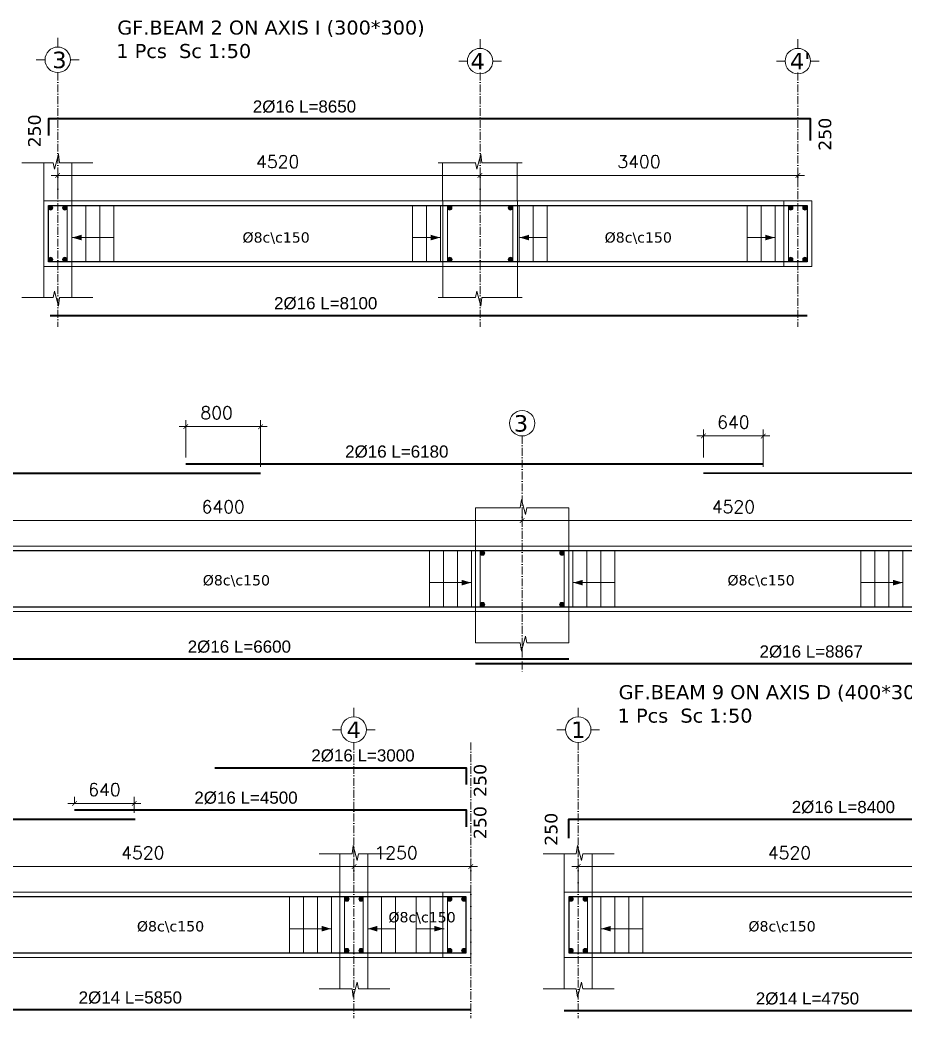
# Model space of a CAD drawing. Header units: inches. Extents: x -26151 to 62940, y -10194 to 246332.
# Drawn here: x 1631 to 2579, y 106418 to 107486 of the extents above; entities that cross this region are included whole.
import ezdxf

# ---------------------------------------------------------------- set-up
doc = ezdxf.new("R2010")
doc.units = ezdxf.units.IN
doc.header["$LTSCALE"] = 0.7
doc.header["$MEASUREMENT"] = 0
doc.linetypes.add('ACAD_ISO10W100', pattern=[18, 12, -3, 0, -3])
doc.layers.get('0').update_dxf_attribs({"lineweight": 13})
doc.layers.get('Defpoints').update_dxf_attribs({"lineweight": 5})
for name, color, linetype, lineweight in [('axis', 254, 'ACAD_ISO10W100', 9), ('BEAM FRAME', 5, 'Continuous', 18), ('COLUMN', 4, 'Continuous', 20), ('elevline', 30, 'Continuous', 20), ('FRAME 070', 5, 'Continuous', 60), ('hach', 9, 'Continuous', 9), ('hatch', 9, 'Continuous', 9), ('renforcment', 141, 'Continuous', 40), ('tex', 3, 'Continuous', 25), ('TEXT', 3, 'Continuous', 25), ('top rein. extension', 50, 'Continuous', 20), ('top renforcment', 7, 'Continuous', 40)]:
    doc.layers.add(name, color=color, linetype=linetype, lineweight=lineweight)
doc.styles.add('100', font='romans.shx', dxfattribs={"height": 13.5})
doc.styles.add('romanc', font='verdana.ttf', dxfattribs={"height": 250})
doc.styles.get("Standard").update_dxf_attribs({"font": 'arial.ttf', "height": 13})
doc.dimstyles.new('100', dxfattribs={"dimtxt": 13.5, "dimasz": 5, "dimexe": 7, "dimexo": 7, "dimgap": 8, "dimtad": 1, "dimdec": 0, "dimlfac": 10, "dimzin": 4, "dimdsep": 46, "dimtxsty": '100', "dimblk": 'ARCHTICK', "dimcen": 0.09, "dimdle": 7, "dimclrd": 1, "dimclre": 8, "dimclrt": 2, "dimadec": 0, "dimazin": 1, "dimtfac": 1, "dimtdec": 0, "dimtix": 1, "dimtofl": 0, "dimtmove": 0, "dimatfit": 3, "dimldrblk": 'ARCHTICK', "dimfxl": 0, "dimtolj": 1, "dimtzin": 0, "dimlwd": -1, "dimlwe": -1, "dimarcsym": 0})
doc.dimstyles.get("Standard").update_dxf_attribs({"dimtxt": 13, "dimasz": 5, "dimexe": 0.18, "dimexo": 0.0625, "dimgap": 6, "dimtad": 1, "dimdec": 0, "dimlfac": 10, "dimzin": 0, "dimdsep": 46, "dimtxsty": 'Standard', "dimblk": 'ARCHTICK', "dimcen": 0.09, "dimse1": 1, "dimse2": 1, "dimclrd": 1, "dimclre": 7, "dimclrt": 3, "dimadec": 0, "dimazin": 0, "dimtfac": 1, "dimtdec": 0, "dimtix": 1, "dimtofl": 0, "dimtmove": 0, "dimatfit": 3, "dimldrblk": 'ARCHTICK', "dimfxl": 0, "dimtolj": 1, "dimtzin": 0, "dimarcsym": 0})

# ---------------------------------------------------------------- blocks, each defined once
blk = doc.blocks.new('*D2165')
at = {"layer": 'Defpoints', "color": 0, "transparency": 16777216}
for p in [(1486.4, 107010.9, -218.4), (1486.4, 107010.9), (2566.3, 107010.9, -167.8)]:
    blk.add_point(p, dxfattribs=at)
at = {"layer": 'TEXT', "color": 3, "transparency": 16777216, "insert": (2034.6, 107023.9), "char_height": 13, "attachment_point": 5}
blk.add_mtext('\\A1;2%%C16 L=6180', dxfattribs=at)
blk = doc.blocks.new('_ArchTick')
at = {"color": 0, "linetype": 'ByBlock', "lineweight": 0, "const_width": 0.15}
blk.add_lwpolyline([(-0.5, -0.5), (0.5, 0.5)], dxfattribs=at)
blk = doc.blocks.new('*D2166')
at = {"color": 1, "transparency": 16777216}
blk.add_line((2161.8, 106950.3), (2627.8, 106950.3), dxfattribs=at)
at = {"color": 8, "transparency": 16777216}
for p, q in [((2168.8, 106943.7), (2168.8, 106957.3)), ((2620.8, 106944.3), (2620.8, 106957.3))]:
    blk.add_line(p, q, dxfattribs=at)
at = {"layer": 'Defpoints', "color": 0, "transparency": 16777216}
for p in [(2620.8, 106950.3), (2168.8, 106936.7), (2620.8, 106937.3)]:
    blk.add_point(p, dxfattribs=at)
at = {"color": 1, "transparency": 16777216, "xscale": 5, "yscale": 5, "zscale": 5, "rotation": 180}
blk.add_blockref('_ArchTick', (2168.8, 106950.3), dxfattribs=at)
at = {"color": 1, "transparency": 16777216, "xscale": 5, "yscale": 5, "zscale": 5}
blk.add_blockref('_ArchTick', (2620.8, 106950.3), dxfattribs=at)
at = {"color": 2, "transparency": 16777216, "insert": (2394.8, 106965.1), "char_height": 13.5, "attachment_point": 5, "style": '100'}
blk.add_mtext('\\A1;4520', dxfattribs=at)
blk = doc.blocks.new('*D2167')
at = {"layer": 'Defpoints', "color": 0, "transparency": 16777216}
for p in [(1875.7, 107010.9, -157.8), (1875.7, 107010.9), (3075.7, 107010.9, -218.5)]:
    blk.add_point(p, dxfattribs=at)
at = {"layer": 'TEXT', "color": 3, "transparency": 16777216, "insert": (2726.8, 107023.9), "char_height": 13, "attachment_point": 5}
blk.add_mtext('\\A1;2%%C16 L=7100', dxfattribs=at)
blk = doc.blocks.new('*D2185')
at = {"color": 8, "transparency": 16777216}
for p, q in [((2362.8, 107017.9), (2362.8, 107047.8)), ((2426.8, 107007.9), (2426.8, 107047.8))]:
    blk.add_line(p, q, dxfattribs=at)
at = {"color": 1, "transparency": 16777216}
blk.add_line((2433.8, 107040.8), (2355.8, 107040.8), dxfattribs=at)
at = {"layer": 'Defpoints', "color": 0, "transparency": 16777216}
for p in [(2362.8, 107040.8), (2362.8, 107010.9), (2426.8, 107000.9)]:
    blk.add_point(p, dxfattribs=at)
at = {"color": 1, "transparency": 16777216, "xscale": 5, "yscale": 5, "zscale": 5, "rotation": 180}
blk.add_blockref('_ArchTick', (2362.8, 107040.8), dxfattribs=at)
at = {"color": 1, "transparency": 16777216, "xscale": 5, "yscale": 5, "zscale": 5}
blk.add_blockref('_ArchTick', (2426.8, 107040.8), dxfattribs=at)
at = {"color": 2, "transparency": 16777216, "insert": (2394.8, 107055.5), "char_height": 13.5, "attachment_point": 5, "style": '100'}
blk.add_mtext('\\A1;640', dxfattribs=at)
blk = doc.blocks.new('*D1938')
at = {"color": 1, "transparency": 16777216}
blk.add_line((2175.8, 106950.3), (1521.8, 106950.3), dxfattribs=at)
at = {"color": 8, "transparency": 16777216}
for p, q in [((1528.8, 106941.4), (1528.8, 106957.3)), ((2168.8, 106943.7), (2168.8, 106957.3))]:
    blk.add_line(p, q, dxfattribs=at)
at = {"layer": 'Defpoints', "color": 0, "transparency": 16777216}
for p in [(1528.8, 106950.3), (1528.8, 106934.4), (2168.8, 106936.7)]:
    blk.add_point(p, dxfattribs=at)
at = {"color": 1, "transparency": 16777216, "xscale": 5, "yscale": 5, "zscale": 5, "rotation": 180}
blk.add_blockref('_ArchTick', (1528.8, 106950.3), dxfattribs=at)
at = {"color": 1, "transparency": 16777216, "xscale": 5, "yscale": 5, "zscale": 5}
blk.add_blockref('_ArchTick', (2168.8, 106950.3), dxfattribs=at)
at = {"color": 2, "transparency": 16777216, "insert": (1848.8, 106965.1), "char_height": 13.5, "attachment_point": 5, "style": '100'}
blk.add_mtext('\\A1;6400', dxfattribs=at)
blk = doc.blocks.new('*D1941')
at = {"layer": 'Defpoints', "color": 0, "transparency": 16777216}
for p in [(1518.8, 106802.2, -13652.7), (2178.8, 106802.2, -37100.9), (2178.8, 106802.2)]:
    blk.add_point(p, dxfattribs=at)
at = {"layer": 'TEXT', "color": 3, "transparency": 16777216, "insert": (1866.1, 106815.2), "char_height": 13, "attachment_point": 5}
blk.add_mtext('\\A1;2%%C16 L=6600', dxfattribs=at)
blk = doc.blocks.new('*D1944')
at = {"layer": 'Defpoints', "color": 0, "transparency": 16777216}
for p in [(2160.8, 106797, -13652.7), (3047.5, 106797, -37100.9), (3047.5, 106797)]:
    blk.add_point(p, dxfattribs=at)
at = {"layer": 'TEXT', "color": 3, "transparency": 16777216, "insert": (2478.1, 106810), "char_height": 13, "attachment_point": 5}
blk.add_mtext('\\A1;2%%C16 L=8867', dxfattribs=at)
blk = doc.blocks.new('*D1955')
at = {"layer": 'Defpoints', "color": 0, "transparency": 16777216}
for p in [(856.8, 106630.6, -0.5), (856.8, 106630.6), (1754.7, 106630.6, -167.8)]:
    blk.add_point(p, dxfattribs=at)
at = {"layer": 'TEXT', "color": 3, "transparency": 16777216, "insert": (1203.4, 106643.6), "char_height": 13, "attachment_point": 5}
blk.add_mtext('\\A1;2%%C16 L=8980', dxfattribs=at)
blk = doc.blocks.new('*D1956')
at = {"color": 8, "transparency": 16777216}
for p, q in [((1536.8, 106573.5), (1536.8, 106587.1)), ((1988.8, 106574.1), (1988.8, 106587.1))]:
    blk.add_line(p, q, dxfattribs=at)
at = {"color": 1, "transparency": 16777216}
blk.add_line((1529.8, 106580.1), (1995.8, 106580.1), dxfattribs=at)
at = {"layer": 'Defpoints', "color": 0, "transparency": 16777216}
for p in [(1988.8, 106580.1), (1536.8, 106566.5), (1988.8, 106567.1)]:
    blk.add_point(p, dxfattribs=at)
at = {"color": 1, "transparency": 16777216, "xscale": 5, "yscale": 5, "zscale": 5, "rotation": 180}
blk.add_blockref('_ArchTick', (1536.8, 106580.1), dxfattribs=at)
at = {"color": 1, "transparency": 16777216, "xscale": 5, "yscale": 5, "zscale": 5}
blk.add_blockref('_ArchTick', (1988.8, 106580.1), dxfattribs=at)
at = {"color": 2, "transparency": 16777216, "insert": (1762.8, 106594.8), "char_height": 13.5, "attachment_point": 5, "style": '100'}
blk.add_mtext('\\A1;4520', dxfattribs=at)
blk = doc.blocks.new('*D1957')
at = {"layer": 'Defpoints', "color": 0, "transparency": 16777216}
for p in [(1689.7, 106640.6, -157.8), (1689.7, 106640.6), (2139.8, 106640.6, -218.5)]:
    blk.add_point(p, dxfattribs=at)
at = {"layer": 'TEXT', "color": 3, "transparency": 16777216, "insert": (1873.2, 106653.6), "char_height": 13, "attachment_point": 5}
blk.add_mtext('\\A1;2%%C16 L=4500', dxfattribs=at)
blk = doc.blocks.new('*D2169')
at = {"color": 8, "transparency": 16777216}
for p, q in [((1689.7, 106647.6), (1689.7, 106654.6)), ((1753.7, 106637.6), (1753.7, 106654.6))]:
    blk.add_line(p, q, dxfattribs=at)
at = {"color": 1, "transparency": 16777216}
blk.add_line((1760.7, 106647.6), (1682.7, 106647.6), dxfattribs=at)
at = {"layer": 'Defpoints', "color": 0, "transparency": 16777216}
for p in [(1689.7, 106647.6), (1689.7, 106640.6), (1753.7, 106630.6)]:
    blk.add_point(p, dxfattribs=at)
at = {"color": 1, "transparency": 16777216, "xscale": 5, "yscale": 5, "zscale": 5, "rotation": 180}
blk.add_blockref('_ArchTick', (1689.7, 106647.6), dxfattribs=at)
at = {"color": 1, "transparency": 16777216, "xscale": 5, "yscale": 5, "zscale": 5}
blk.add_blockref('_ArchTick', (1753.7, 106647.6), dxfattribs=at)
at = {"color": 2, "transparency": 16777216, "insert": (1721.7, 106662.4), "char_height": 13.5, "attachment_point": 5, "style": '100'}
blk.add_mtext('\\A1;640', dxfattribs=at)
blk = doc.blocks.new('*D1961')
at = {"color": 8, "transparency": 16777216}
for p, q in [((1988.8, 106574), (1988.8, 106587.1)), ((2113.8, 106573.7), (2113.8, 106587.1))]:
    blk.add_line(p, q, dxfattribs=at)
at = {"color": 1, "transparency": 16777216}
blk.add_line((2120.8, 106580.1), (1981.8, 106580.1), dxfattribs=at)
at = {"layer": 'Defpoints', "color": 0, "transparency": 16777216}
for p in [(1988.8, 106580.1), (1988.8, 106567), (2113.8, 106566.7)]:
    blk.add_point(p, dxfattribs=at)
at = {"color": 1, "transparency": 16777216, "xscale": 5, "yscale": 5, "zscale": 5, "rotation": 180}
blk.add_blockref('_ArchTick', (1988.8, 106580.1), dxfattribs=at)
at = {"color": 1, "transparency": 16777216, "xscale": 5, "yscale": 5, "zscale": 5}
blk.add_blockref('_ArchTick', (2113.8, 106580.1), dxfattribs=at)
at = {"color": 2, "transparency": 16777216, "insert": (2033.8, 106594.8), "char_height": 13.5, "attachment_point": 5, "style": '100'}
blk.add_mtext('\\A1;1250', dxfattribs=at)
blk = doc.blocks.new('*D1962')
at = {"layer": 'Defpoints', "color": 0, "transparency": 16777216}
for p in [(1528.8, 106426.8, -13652.7), (2113.8, 106426.8, -37100.9), (2113.8, 106426.8)]:
    blk.add_point(p, dxfattribs=at)
at = {"layer": 'TEXT', "color": 3, "transparency": 16777216, "insert": (1749.4, 106439.8), "char_height": 13, "attachment_point": 5}
blk.add_mtext('\\A1;2%%C14 L=5850', dxfattribs=at)
blk = doc.blocks.new('*D1963')
at = {"layer": 'Defpoints', "color": 0, "transparency": 16777216}
for p in [(1839.7, 106685.8, -157.8), (1839.7, 106685.8), (2139.8, 106685.8, -218.5)]:
    blk.add_point(p, dxfattribs=at)
at = {"layer": 'TEXT', "color": 3, "transparency": 16777216, "insert": (1998.4, 106698.8), "char_height": 13, "attachment_point": 5}
blk.add_mtext('\\A1;2%%C16 L=3000', dxfattribs=at)
blk = doc.blocks.new('*D1964')
at = {"layer": 'Defpoints', "color": 0, "transparency": 16777216}
for p in [(2188.8, 106630.6, -218.4), (2188.8, 106630.6), (3028.7, 106630.6, -167.8)]:
    blk.add_point(p, dxfattribs=at)
at = {"layer": 'TEXT', "color": 3, "transparency": 16777216, "insert": (2512.5, 106643.6), "char_height": 13, "attachment_point": 5}
blk.add_mtext('\\A1;2%%C16 L=8400', dxfattribs=at)
blk = doc.blocks.new('*D1968')
at = {"color": 8, "transparency": 16777216}
for p, q in [((2228.8, 106558.9), (2228.8, 106587.1)), ((2680.8, 106571.2), (2680.8, 106587.1))]:
    blk.add_line(p, q, dxfattribs=at)
at = {"color": 1, "transparency": 16777216}
blk.add_line((2221.8, 106580.1), (2687.8, 106580.1), dxfattribs=at)
at = {"layer": 'Defpoints', "color": 0, "transparency": 16777216}
for p in [(2680.8, 106580.1), (2680.8, 106564.2), (2228.8, 106551.9)]:
    blk.add_point(p, dxfattribs=at)
at = {"color": 1, "transparency": 16777216, "xscale": 5, "yscale": 5, "zscale": 5, "rotation": 180}
blk.add_blockref('_ArchTick', (2228.8, 106580.1), dxfattribs=at)
at = {"color": 1, "transparency": 16777216, "xscale": 5, "yscale": 5, "zscale": 5}
blk.add_blockref('_ArchTick', (2680.8, 106580.1), dxfattribs=at)
at = {"color": 2, "transparency": 16777216, "insert": (2454.8, 106594.8), "char_height": 13.5, "attachment_point": 5, "style": '100'}
blk.add_mtext('\\A1;4520', dxfattribs=at)
blk = doc.blocks.new('*D1970')
at = {"layer": 'Defpoints', "color": 0, "transparency": 16777216}
for p in [(2213.8, 106425.8, -13652.7), (2688.8, 106425.8, -37100.9), (2688.8, 106425.8)]:
    blk.add_point(p, dxfattribs=at)
at = {"layer": 'TEXT', "color": 3, "transparency": 16777216, "insert": (2474.1, 106438.8), "char_height": 13, "attachment_point": 5}
blk.add_mtext('\\A1;2%%C14 L=4750', dxfattribs=at)
blk = doc.blocks.new('*D2186')
at = {"color": 8, "transparency": 16777216}
for p, q in [((1671.7, 107301.4), (1671.7, 107326.6)), ((2123.7, 107283), (2123.7, 107326.6))]:
    blk.add_line(p, q, dxfattribs=at)
at = {"color": 1, "transparency": 16777216}
blk.add_line((2130.7, 107319.6), (1664.7, 107319.6), dxfattribs=at)
at = {"layer": 'Defpoints', "color": 0, "transparency": 16777216}
for p in [(1671.7, 107319.6), (1671.7, 107294.4), (2123.7, 107276)]:
    blk.add_point(p, dxfattribs=at)
at = {"color": 1, "transparency": 16777216, "xscale": 5, "yscale": 5, "zscale": 5, "rotation": 180}
blk.add_blockref('_ArchTick', (1671.7, 107319.6), dxfattribs=at)
at = {"color": 1, "transparency": 16777216, "xscale": 5, "yscale": 5, "zscale": 5}
blk.add_blockref('_ArchTick', (2123.7, 107319.6), dxfattribs=at)
at = {"color": 2, "transparency": 16777216, "insert": (1907.1, 107334.3), "char_height": 13.5, "attachment_point": 5, "style": '100'}
blk.add_mtext('\\A1;4520', dxfattribs=at)
blk = doc.blocks.new('*D2187')
at = {"layer": 'Defpoints', "color": 0, "transparency": 16777216}
for p in [(1663.7, 107169.6, -37318.8), (1663.7, 107169.6), (2473.8, 107169.6, -13652.7)]:
    blk.add_point(p, dxfattribs=at)
at = {"layer": 'TEXT', "color": 3, "transparency": 16777216, "insert": (1958.5, 107182.6), "char_height": 13, "attachment_point": 5}
blk.add_mtext('\\A1;2%%C16 L=8100', dxfattribs=at)
blk = doc.blocks.new('*D2188')
at = {"layer": 'Defpoints', "color": 0, "transparency": 16777216}
for p in [(1638.3, 107380.1, -440.4), (2503.4, 107380.1, 264.3), (2503.4, 107380.1)]:
    blk.add_point(p, dxfattribs=at)
at = {"layer": 'TEXT', "color": 3, "transparency": 16777216, "insert": (1935.8, 107393.1), "char_height": 13, "attachment_point": 5}
blk.add_mtext('\\A1;2%%C16 L=8650', dxfattribs=at)
blk = doc.blocks.new('*D2189')
at = {"color": 8, "transparency": 16777216}
for p, q in [((2123.7, 107283), (2123.7, 107326.6)), ((2463.8, 107311.9), (2463.8, 107326.6))]:
    blk.add_line(p, q, dxfattribs=at)
at = {"color": 1, "transparency": 16777216}
blk.add_line((2116.7, 107319.6), (2470.8, 107319.6), dxfattribs=at)
at = {"layer": 'Defpoints', "color": 0, "transparency": 16777216}
for p in [(2463.8, 107319.6), (2463.8, 107304.9), (2123.7, 107276)]:
    blk.add_point(p, dxfattribs=at)
at = {"color": 1, "transparency": 16777216, "xscale": 5, "yscale": 5, "zscale": 5, "rotation": 180}
blk.add_blockref('_ArchTick', (2123.7, 107319.6), dxfattribs=at)
at = {"color": 1, "transparency": 16777216, "xscale": 5, "yscale": 5, "zscale": 5}
blk.add_blockref('_ArchTick', (2463.8, 107319.6), dxfattribs=at)
at = {"color": 2, "transparency": 16777216, "insert": (2293.8, 107334.3), "char_height": 13.5, "attachment_point": 5, "style": '100'}
blk.add_mtext('\\A1;3400', dxfattribs=at)
blk = doc.blocks.new('*D2235')
at = {"color": 8, "transparency": 16777216}
for p, q in [((1808.8, 107017.9), (1808.8, 107057.8)), ((1888.8, 107007.9), (1888.8, 107057.8))]:
    blk.add_line(p, q, dxfattribs=at)
at = {"color": 1, "transparency": 16777216}
blk.add_line((1895.8, 107050.8), (1801.8, 107050.8), dxfattribs=at)
at = {"layer": 'Defpoints', "color": 0, "transparency": 16777216}
for p in [(1808.8, 107050.8), (1808.8, 107010.9), (1888.8, 107000.9)]:
    blk.add_point(p, dxfattribs=at)
at = {"color": 1, "transparency": 16777216, "xscale": 5, "yscale": 5, "zscale": 5, "rotation": 180}
blk.add_blockref('_ArchTick', (1808.8, 107050.8), dxfattribs=at)
at = {"color": 1, "transparency": 16777216, "xscale": 5, "yscale": 5, "zscale": 5}
blk.add_blockref('_ArchTick', (1888.8, 107050.8), dxfattribs=at)
at = {"color": 2, "transparency": 16777216, "insert": (1841.8, 107065.6), "char_height": 13.5, "attachment_point": 5, "style": '100'}
blk.add_mtext('\\A1;800', dxfattribs=at)
blk = doc.blocks.new('*D2236')
at = {"layer": 'Defpoints', "color": 0, "transparency": 16777216}
for p in [(893.8, 107003.8, -218.4), (893.8, 107003.8), (1973.8, 107003.8, -167.8)]:
    blk.add_point(p, dxfattribs=at)
at = {"layer": 'TEXT', "color": 3, "transparency": 16777216, "insert": (1442, 107016.8), "char_height": 13, "attachment_point": 5}
blk.add_mtext('\\A1;5%%C20 L=6180', dxfattribs=at)

msp = doc.modelspace()

# ---------------------------------------------------------------- hatches: boundary and pattern name
at = {"layer": 'elevline'}
for points in [[(1666.51, 107284.88, 1), (1661.75, 107284.88, 1)], [(1676.99, 107284.88, -1), (1681.75, 107284.88, -1)], [(2093.52, 107284.88, 1), (2088.77, 107284.88, 1)], [(2153.87, 107284.88, -1), (2158.63, 107284.88, -1)], [(2458.52, 107284.88, 1), (2453.76, 107284.88, 1)], [(2469, 107284.88, -1), (2473.76, 107284.88, -1)], [(1666.51, 107229.63, -1), (1661.75, 107229.63, -1)], [(1676.99, 107229.63, 1), (1681.75, 107229.63, 1)], [(2093.68, 107229.63, -1), (2088.93, 107229.63, -1)], [(2153.94, 107229.63, 1), (2158.7, 107229.63, 1)], [(2458.52, 107229.63, -1), (2453.76, 107229.63, -1)], [(2469, 107229.63, 1), (2473.76, 107229.63, 1)], [(2128.69, 106915.65, 1), (2123.93, 106915.65, 1)], [(2208.98, 106915.65, -1), (2213.73, 106915.65, -1)], [(2128.72, 106860.41, -1), (2123.97, 106860.41, -1)], [(2208.87, 106860.41, 1), (2213.63, 106860.41, 1)], [(1983.52, 106545.39, 1), (1978.76, 106545.39, 1)], [(1994, 106545.39, -1), (1998.76, 106545.39, -1)], [(2093.52, 106545.39, 1), (2088.76, 106545.39, 1)], [(2104, 106545.39, -1), (2108.76, 106545.39, -1)], [(2223.52, 106545.39, 1), (2218.76, 106545.39, 1)], [(2234, 106545.39, -1), (2238.76, 106545.39, -1)], [(1983.52, 106490.15, -1), (1978.76, 106490.15, -1)], [(1994, 106490.15, 1), (1998.76, 106490.15, 1)], [(2093.52, 106490.15, -1), (2088.76, 106490.15, -1)], [(2104, 106490.15, 1), (2108.76, 106490.15, 1)], [(2223.52, 106490.15, -1), (2218.76, 106490.15, -1)], [(2234, 106490.15, 1), (2238.76, 106490.15, 1)]]:
    msp.add_hatch(color=256, dxfattribs=at).paths.add_polyline_path(points)

# ---------------------------------------------------------------- linework, layer by layer
at = {"layer": 'axis'}
for p, q in [((1671.75, 107429.68), (1671.75, 107157.52)), ((2123.75, 107429.68), (2123.75, 107157.52)), ((2463.76, 107429.68), (2463.76, 107157.52)), ((2463.76, 107429.68), (2463.76, 107157.52)), ((2168.76, 107040.79), (2168.76, 106788.29)), ((1988.76, 106712.96), (1988.76, 106418.03)), ((2113.76, 106712.96), (2113.76, 106418.03)), ((2228.76, 106712.96), (2228.76, 106418.03))]:
    msp.add_line(p, q, dxfattribs=at)
at = {"layer": 'BEAM FRAME', "elevation": 217.91}
for points in [[(2478.76, 107222.26), (1656.75, 107222.26), (1656.75, 107292.26), (2478.76, 107292.26)], [(901.76, 106853.03), (3050.8, 106853.03), (3050.8, 106923.03), (901.76, 106923.03)], [(881.76, 106482.77), (2113.76, 106482.77), (2113.76, 106552.77), (881.76, 106552.77)], [(2213.76, 106482.77), (3897.76, 106482.77), (3897.76, 106552.77), (2213.76, 106552.77)]]:
    msp.add_lwpolyline(points, close=True, dxfattribs=at)
at = {"layer": 'COLUMN', "lineweight": 20}
for p, q in [((1656.75, 107333.18, 217.91), (1656.75, 107292.26, 217.91)), ((1686.75, 107333.18, 217.91), (1686.75, 107292.26, 217.91)), ((2083.68, 107333.18), (2083.68, 107292.26)), ((2163.46, 107333.18), (2163.46, 107292.26)), ((1656.75, 107188.83, 217.91), (1656.75, 107222.26, 217.91)), ((1686.75, 107188.83, 217.91), (1686.75, 107222.26, 217.91)), ((2083.72, 107188.83), (2083.72, 107222.26)), ((2163.64, 107188.83), (2163.64, 107222.26)), ((2118.76, 106963.96), (2118.76, 106923.03)), ((2218.76, 106963.96), (2218.76, 106923.03)), ((2118.76, 106819.6), (2118.76, 106853.03)), ((2218.76, 106819.6), (2218.76, 106853.03)), ((1973.76, 106593.7, 217.91), (1973.76, 106552.77, 217.91)), ((2003.76, 106593.7, 217.91), (2003.76, 106552.77, 217.91)), ((2213.76, 106593.7, 217.91), (2213.76, 106552.77, 217.91)), ((2243.76, 106593.7, 217.91), (2243.76, 106552.77, 217.91)), ((1973.76, 106449.35, 217.91), (1973.76, 106482.77, 217.91)), ((2003.76, 106449.35, 217.91), (2003.76, 106482.77, 217.91)), ((2213.76, 106449.35, 217.91), (2213.76, 106482.77, 217.91)), ((2243.76, 106449.35, 217.91), (2243.76, 106482.77, 217.91))]:
    msp.add_line(p, q, dxfattribs=at)
at = {"layer": 'elevline'}
for p, q in [((1701.75, 107227.26), (1701.75, 107287.26)), ((1716.75, 107227.26), (1716.75, 107287.26)), ((1731.75, 107227.26), (1731.75, 107287.26)), ((2051.38, 107227.26), (2051.38, 107287.26)), ((2066.38, 107227.26), (2066.38, 107287.26)), ((2081.34, 107227.26), (2081.34, 107287.26)), ((2165.66, 107227.26), (2165.66, 107287.26)), ((2180.62, 107227.26), (2180.62, 107287.26)), ((2195.62, 107227.26), (2195.62, 107287.26)), ((2409.49, 107227.26), (2409.49, 107287.26)), ((2424.49, 107227.26), (2424.49, 107287.26)), ((2439.45, 107227.26), (2439.45, 107287.26)), ((2069.53, 106858.03), (2069.53, 106918.03)), ((2084.53, 106858.03), (2084.53, 106918.03)), ((2099.53, 106858.03), (2099.53, 106918.03)), ((2114.49, 106858.03), (2114.49, 106918.03)), ((2223.03, 106858.03), (2223.03, 106918.03)), ((2237.99, 106858.03), (2237.99, 106918.03)), ((2252.99, 106858.03), (2252.99, 106918.03)), ((2267.99, 106858.03), (2267.99, 106918.03)), ((2531.31, 106858.03), (2531.31, 106918.03)), ((2546.31, 106858.03), (2546.31, 106918.03)), ((2561.31, 106858.03), (2561.31, 106918.03)), ((2576.27, 106858.03), (2576.27, 106918.03)), ((1919.69, 106487.77), (1919.69, 106547.77)), ((1934.69, 106487.77), (1934.69, 106547.77)), ((1949.69, 106487.77), (1949.69, 106547.77)), ((1964.65, 106487.77), (1964.65, 106547.77)), ((1978.72, 106487.77), (1978.72, 106547.77)), ((2018.25, 106487.77), (2018.25, 106547.77)), ((2033.25, 106487.77), (2033.25, 106547.77)), ((2055.26, 106487.77), (2055.26, 106547.77)), ((2070.26, 106487.77), (2070.26, 106547.77)), ((2088.72, 106487.77), (2088.72, 106547.77)), ((2253.07, 106487.77), (2253.07, 106547.77)), ((2268.03, 106487.77), (2268.03, 106547.77)), ((2283.03, 106487.77), (2283.03, 106547.77)), ((2298.03, 106487.77), (2298.03, 106547.77))]:
    msp.add_line(p, q, dxfattribs=at)
for centre in [(1664.13, 107284.88), (1679.37, 107284.88), (2091.15, 107284.88), (2156.25, 107284.88), (2456.14, 107284.88), (2471.38, 107284.88), (1664.13, 107229.63), (1679.37, 107229.63), (2091.31, 107229.63), (2156.32, 107229.63), (2456.14, 107229.63), (2471.38, 107229.63), (2126.31, 106915.65), (2211.43, 106915.65), (2126.34, 106860.41), (2211.25, 106860.41), (1981.14, 106545.39), (1996.38, 106545.39), (2091.14, 106545.39), (2106.38, 106545.39), (2221.14, 106545.39), (2236.38, 106545.39), (1981.14, 106490.15), (1996.38, 106490.15), (2091.14, 106490.15), (2106.38, 106490.15), (2221.14, 106490.15), (2236.38, 106490.15)]:
    msp.add_circle(centre, 2.38, dxfattribs=at)
at = {"layer": 'FRAME 070', "lineweight": 20}
for p, q in [((1666.74, 107333.18, 217.91), (1633.35, 107333.18, 217.91)), ((1668.25, 107326.11, 217.91), (1666.74, 107333.18, 217.91)), ((1672.43, 107342.18, 217.91), (1668.25, 107326.11, 217.91)), ((1673.78, 107333.18, 217.91), (1672.43, 107342.18, 217.91)), ((1709.14, 107333.18, 217.91), (1673.78, 107333.18, 217.91)), ((2119.22, 107333.18, 217.91), (2078.75, 107333.18, 217.91)), ((2120.25, 107326.11, 217.91), (2118.74, 107333.18, 217.91)), ((2124.43, 107342.18, 217.91), (2120.25, 107326.11, 217.91)), ((2125.78, 107333.18, 217.91), (2124.43, 107342.18, 217.91)), ((2168.75, 107333.18, 217.91), (2125.78, 107333.18, 217.91)), ((1668.25, 107195.9, 217.91), (1666.74, 107188.83, 217.91)), ((1672.43, 107179.83, 217.91), (1668.25, 107195.9, 217.91)), ((2120.25, 107195.9, 217.91), (2118.74, 107188.83, 217.91)), ((2124.43, 107179.83, 217.91), (2120.25, 107195.9, 217.91)), ((1666.74, 107188.83, 217.91), (1633.35, 107188.83, 217.91)), ((1673.78, 107188.83, 217.91), (1672.43, 107179.83, 217.91)), ((1709.14, 107188.83, 217.91), (1673.78, 107188.83, 217.91)), ((2118.74, 107188.83, 217.91), (2078.75, 107188.83, 217.91)), ((2125.78, 107188.83, 217.91), (2124.43, 107179.83, 217.91)), ((2168.75, 107188.83, 217.91), (2125.78, 107188.83, 217.91)), ((2166.73, 106963.96, 217.91), (2168.08, 106972.96, 217.91)), ((2168.08, 106972.96, 217.91), (2172.26, 106956.88, 217.91)), ((2118.76, 106963.96, 217.91), (2166.73, 106963.96, 217.91)), ((2172.26, 106956.88, 217.91), (2173.77, 106963.96, 217.91)), ((2173.29, 106963.96, 217.91), (2218.76, 106963.96, 217.91)), ((2168.08, 106810.6, 217.91), (2172.26, 106826.68, 217.91)), ((2172.26, 106826.68, 217.91), (2173.77, 106819.6, 217.91)), ((2118.76, 106819.6, 217.91), (2166.73, 106819.6, 217.91)), ((2166.73, 106819.6, 217.91), (2168.08, 106810.6, 217.91)), ((2173.77, 106819.6, 217.91), (2218.76, 106819.6, 217.91)), ((1986.73, 106593.7, 217.91), (1988.08, 106602.7, 217.91)), ((1988.08, 106602.7, 217.91), (1992.26, 106586.62, 217.91)), ((2226.73, 106593.7, 217.91), (2228.08, 106602.7, 217.91)), ((2228.08, 106602.7, 217.91), (2232.26, 106586.62, 217.91)), ((1951.37, 106593.7, 217.91), (1986.73, 106593.7, 217.91)), ((1992.26, 106586.62, 217.91), (1993.77, 106593.7, 217.91)), ((1993.77, 106593.7, 217.91), (2027.16, 106593.7, 217.91)), ((2191.37, 106593.7, 217.91), (2226.73, 106593.7, 217.91)), ((2232.26, 106586.62, 217.91), (2233.77, 106593.7, 217.91)), ((2233.77, 106593.7, 217.91), (2267.16, 106593.7, 217.91)), ((1951.37, 106449.35, 217.91), (1986.73, 106449.35, 217.91)), ((1986.73, 106449.35, 217.91), (1988.08, 106440.35, 217.91)), ((1988.08, 106440.35, 217.91), (1992.26, 106456.42, 217.91)), ((1992.26, 106456.42, 217.91), (1993.77, 106449.35, 217.91)), ((1993.77, 106449.35, 217.91), (2027.16, 106449.35, 217.91)), ((2191.37, 106449.35, 217.91), (2226.73, 106449.35, 217.91)), ((2226.73, 106449.35, 217.91), (2228.08, 106440.35, 217.91)), ((2228.08, 106440.35, 217.91), (2232.26, 106456.42, 217.91)), ((2232.26, 106456.42, 217.91), (2233.77, 106449.35, 217.91)), ((2233.77, 106449.35, 217.91), (2267.16, 106449.35, 217.91))]:
    msp.add_line(p, q, dxfattribs=at)
at = {"layer": 'FRAME 070', "lineweight": 15}
for points in [[(1686.75, 107222.26), (1656.75, 107222.26), (1656.75, 107292.26), (1686.75, 107292.26)], [(2163.75, 107222.26), (2083.75, 107222.26), (2083.75, 107292.26), (2163.75, 107292.26)], [(2478.76, 107222.26), (2448.76, 107222.26), (2448.76, 107292.26), (2478.76, 107292.26)], [(1973.76, 106482.77), (2003.76, 106482.77), (2003.76, 106552.77), (1973.76, 106552.77)], [(2083.76, 106482.77), (2113.76, 106482.77), (2113.76, 106552.77), (2083.76, 106552.77)], [(2213.76, 106482.77), (2243.76, 106482.77), (2243.76, 106552.77), (2213.76, 106552.77)]]:
    msp.add_lwpolyline(points, close=True, dxfattribs=at)
at = {"layer": 'hach', "color": 0, "lineweight": 30}
msp.add_lwpolyline([(2362.76, 107000.91), (3045.8, 107000.91), (3045.8, 106977.91)], dxfattribs=at)
at = {"layer": 'hach', "color": 5}
msp.add_lwpolyline([(2118.76, 106923.03), (2218.76, 106923.03), (2218.76, 106853.03), (2118.76, 106853.03)], close=True, dxfattribs=at)
at = {"layer": 'hach', "color": 0}
msp.add_lwpolyline([(2123.76, 106918.03), (2213.76, 106918.03), (2213.76, 106858.03), (2123.76, 106858.03)], close=True, dxfattribs=at)
at = {"layer": 'hatch'}
for p, q in [((1671.75, 107466.66), (1671.75, 107456.92)), ((2123.75, 107465.3), (2123.75, 107455.56)), ((2463.76, 107465.3), (2463.76, 107455.56)), ((1648.82, 107443.18), (1658.56, 107443.18)), ((1694.67, 107443.18), (1684.94, 107443.18)), ((2100.82, 107441.82), (2110.56, 107441.82)), ((2146.67, 107441.82), (2136.94, 107441.82)), ((2440.83, 107441.82), (2450.57, 107441.82)), ((2486.68, 107441.82), (2476.95, 107441.82)), ((1988.56, 106749.94), (1988.56, 106740.2)), ((2228.76, 106749.94), (2228.76, 106740.2)), ((1965.64, 106726.46), (1975.37, 106726.46)), ((2011.48, 106726.46), (2001.75, 106726.46)), ((2205.84, 106726.46), (2215.57, 106726.46)), ((2251.68, 106726.46), (2241.95, 106726.46))]:
    msp.add_line(p, q, dxfattribs=at)
for centre in [(1671.75, 107443.3), (2123.75, 107441.94), (2463.76, 107441.94), (2168.76, 107054.41), (1988.56, 106726.58), (2228.76, 106726.58)]:
    msp.add_circle(centre, 13.62, dxfattribs=at)
at = {"layer": 'renforcment', "lineweight": -2, "elevation": 217.91}
for points in [[(2473.76, 107227.26), (1661.75, 107227.26), (1661.75, 107287.26), (2473.76, 107287.26)], [(906.76, 106858.03), (3045.8, 106858.03), (3045.8, 106918.03), (906.76, 106918.03)], [(886.76, 106487.77), (2108.76, 106487.77), (2108.76, 106547.77), (886.76, 106547.77)], [(2218.76, 106487.77), (3892.76, 106487.77), (3892.76, 106547.77), (2218.76, 106547.77)]]:
    msp.add_lwpolyline(points, close=True, dxfattribs=at)
at = {"layer": 'top rein. extension'}
for p, q in [((1686.79, 107253.09), (1731.75, 107253.09)), ((2081.34, 107253.09), (2051.38, 107253.09)), ((2165.66, 107253.09), (2195.62, 107253.09)), ((2439.45, 107253.09), (2409.49, 107253.09)), ((2114.49, 106883.87), (2069.53, 106883.87)), ((2223.03, 106883.87), (2267.99, 106883.87)), ((2576.27, 106883.87), (2531.31, 106883.87)), ((1964.65, 106513.61), (1919.69, 106513.61)), ((2003.29, 106513.61), (2033.25, 106513.61)), ((2085.22, 106513.61), (2055.26, 106513.61)), ((2253.07, 106513.61), (2298.03, 106513.61))]:
    msp.add_line(p, q, dxfattribs=at)
for points in [[(1697.26, 107256.09), (1687.14, 107253.09), (1697.26, 107250.09)], [(2070.87, 107256.09), (2081, 107253.09), (2070.87, 107250.09)], [(2176.14, 107256.09), (2166.01, 107253.09), (2176.14, 107250.09)], [(2428.97, 107256.09), (2439.1, 107253.09), (2428.97, 107250.09)], [(2104.01, 106886.87), (2114.14, 106883.87), (2104.01, 106880.87)], [(2233.51, 106886.87), (2223.38, 106883.87), (2233.51, 106880.87)], [(2565.79, 106886.87), (2575.92, 106883.87), (2565.79, 106880.87)], [(1954.17, 106516.61), (1964.3, 106513.61), (1954.17, 106510.61)], [(2013.77, 106516.61), (2003.64, 106513.61), (2013.77, 106510.61)], [(2074.75, 106516.61), (2084.87, 106513.61), (2074.75, 106510.61)], [(2263.55, 106516.61), (2253.42, 106513.61), (2263.55, 106510.61)]]:
    msp.add_solid(points, dxfattribs=at)
at = {"layer": 'top renforcment'}
for p, q in [((1663.75, 107169.6, -217.91), (2473.76, 107169.6)), ((2218.76, 106802.15), (1478.76, 106802.15)), ((3047.5, 106797.04), (2118.76, 106797.04)), ((2113.76, 106426.78), (1528.76, 106426.78)), ((2688.76, 106425.75), (2213.76, 106425.75))]:
    msp.add_line(p, q, dxfattribs=at)
for points in [[(2477.46, 107356.86), (2477.46, 107380.13), (1661.75, 107380.13), (1661.75, 107362.24)], [(1808.76, 107010.91), (2426.76, 107010.91)], [(906.76, 106980.63), (906.76, 107000.91), (1888.76, 107000.91)], [(1839.73, 106685.76), (2108.76, 106685.76), (2108.76, 106667.87)], [(1689.73, 106640.65), (2108.76, 106640.65), (2108.76, 106622.76)], [(886.76, 106610.37), (886.76, 106630.65), (1754.73, 106630.65)], [(2218.76, 106610.37), (2218.76, 106630.65), (3028.73, 106630.65)]]:
    msp.add_lwpolyline(points, dxfattribs=at)
at = {"layer": 'top renforcment', "lineweight": 15}
for points in [[(1681.75, 107227.26), (1661.75, 107227.26), (1661.75, 107287.26), (1681.75, 107287.26)], [(2158.75, 107227.26), (2088.75, 107227.26), (2088.75, 107287.26), (2158.75, 107287.26)], [(2473.76, 107227.26), (2453.76, 107227.26), (2453.76, 107287.26), (2473.76, 107287.26)], [(1978.76, 106487.77), (1998.76, 106487.77), (1998.76, 106547.77), (1978.76, 106547.77)], [(2088.76, 106487.77), (2108.76, 106487.77), (2108.76, 106547.77), (2088.76, 106547.77)], [(2218.76, 106487.77), (2238.76, 106487.77), (2238.76, 106547.77), (2218.76, 106547.77)]]:
    msp.add_lwpolyline(points, close=True, dxfattribs=at)

# ---------------------------------------------------------------- texts
at = {"layer": 'tex', "style": 'romanc'}
for p in [(1869.46, 107247.72, -33436.19), (2257.04, 107247.72, -33436.19), (1826.95, 106880.96, -33436.19), (2388.48, 106880.96, -33436.19), (1756.48, 106510.7, -33436.19), (2025.65, 106520.42, -33436.19), (2410.9, 106510.7, -33436.19)]:
    msp.add_text('%%C8c\\c150', height=11, dxfattribs=at).set_placement(p)
at = {"layer": 'TEXT', "style": 'romanc'}
for s, height, p in [('GF.BEAM 2 ON AXIS I (300*300)', 15, (1735.52, 107470.3)), ('3', 17.6, (1665.91, 107434.38)), ('1 Pcs  Sc 1:50 ', 15, (1734.5, 107445.21)), ('4', 17.6, (2113.57, 107433.02)), ("4'", 17.6, (2455.37, 107433.02)), ('3', 17.6, (2159.82, 107045.49)), ('GF.BEAM 9 ON AXIS D (400*300)', 15, (2272.01, 106759.2)), ('1 Pcs  Sc 1:50 ', 15, (2270.99, 106734.1)), ('4', 17.6, (1980.96, 106717.66)), ('1', 17.6, (2221.16, 106717.66))]:
    msp.add_text(s, height=height, dxfattribs=at).set_placement(p)
for p in [(1653.57, 107349.53, -73392.95), (2499.54, 107345.98, -72739.24), (2130.44, 106654.59, -73175.05), (2130.44, 106609.47, -73175.05), (2206.48, 106602.29, -72739.24)]:
    msp.add_text('250', height=13.5, rotation=90, dxfattribs=at).set_placement(p)

# ---------------------------------------------------------------- dimensions: what is measured, and where the dimension line sits
for base, p1, p2, picture, middle in [((1671.75, 107319.55), (2123.75, 107275.99), (1671.75, 107294.35), '*D2186', (1907.09, 107319.55)), ((1528.76, 106950.33), (2168.76, 106936.74), (1528.76, 106934.42), '*D1938', (1848.76, 106950.33)), ((1988.76, 106580.07), (2113.76, 106566.75), (1988.76, 106566.96), '*D1961', (2033.76, 106580.07))]:
    dim = msp.add_linear_dim(base=base, p1=p1, p2=p2, angle=180, dimstyle='100')
    dim.commit()
    dim.dimension.update_dxf_attribs({"geometry": picture, "text_midpoint": middle, "dimtype": 160})
for base, p1, p2, picture, middle in [((2463.76, 107319.55), (2123.75, 107275.99), (2463.76, 107304.85), '*D2189', (2293.75, 107319.55)), ((1808.76, 107050.85), (1888.76, 107000.91), (1808.76, 107010.91), '*D2235', (1841.78, 107050.85)), ((2362.76, 107040.79), (2426.76, 107000.91), (2362.76, 107010.91), '*D2185', (2394.76, 107040.79)), ((2620.76, 106950.33), (2168.76, 106936.74), (2620.76, 106937.33), '*D2166', (2394.76, 106950.33)), ((1988.76, 106580.07), (1536.76, 106566.48), (1988.76, 106567.07), '*D1956', (1762.76, 106580.07)), ((2680.76, 106580.07), (2228.76, 106551.88), (2680.76, 106564.16), '*D1968', (2454.76, 106580.07))]:
    dim = msp.add_linear_dim(base=base, p1=p1, p2=p2, dimstyle='100')
    dim.commit()
    dim.dimension.update_dxf_attribs({"geometry": picture, "text_midpoint": middle, "dimtype": 160})
dim = msp.add_linear_dim(base=(1689.73, 106647.65), p1=(1753.73, 106630.65), p2=(1689.73, 106640.65), dimstyle='100')
dim.commit()
dim.dimension.update_dxf_attribs({"geometry": '*D2169', "text_midpoint": (1721.73, 106662.4)})
at = {"layer": 'TEXT'}
for base, p1, p2, angle, text, picture, middle in [((2503.36, 107380.13), (1638.35, 107380.13, -440.37), (2503.36, 107380.13, 264.29), 0, '2%%C16 L=<>', '*D2188', (1935.8, 107380.13)), ((1663.75, 107169.6, 12366.96), (2473.76, 107169.6, -1285.72), (1663.75, 107169.6, -24951.83), 180, '2%%C16 L=<>', '*D2187', (1958.48, 107169.6, 12366.96)), ((893.79, 107003.76), (1973.76, 107003.76, -167.76), (893.79, 107003.76, -218.39), 180, '5%%C20 L=6180', '*D2236', (1442.04, 107003.76)), ((1486.37, 107010.91), (2566.34, 107010.91, -167.76), (1486.37, 107010.91, -218.39), 180, '2%%C16 L=6180', '*D2165', (2034.63, 107010.91)), ((1875.73, 107010.91), (3075.7, 107010.91, -218.54), (1875.73, 107010.91, -157.78), 180, '2%%C16 L=7100', '*D2167', (2726.81, 107010.91)), ((2178.76, 106802.15, 12366.96), (1518.76, 106802.15, -1285.72), (2178.76, 106802.15, -24733.92), 0, '2%%C16 L=<>', '*D1941', (1866.15, 106802.15, 12366.96)), ((3047.5, 106797.04, 12366.96), (2160.76, 106797.04, -1285.72), (3047.5, 106797.04, -24733.92), 0, '2%%C16 L=<>', '*D1944', (2478.11, 106797.04, 12366.96)), ((1839.73, 106685.76), (2139.76, 106685.76, -218.54), (1839.73, 106685.76, -157.78), 180, '2%%C16 L=<>', '*D1963', (1998.4, 106685.76)), ((1689.73, 106640.65), (2139.76, 106640.65, -218.54), (1689.73, 106640.65, -157.78), 180, '2%%C16 L=<>', '*D1957', (1873.17, 106640.65)), ((856.76, 106630.65), (1754.73, 106630.65, -167.76), (856.76, 106630.65, -0.48), 180, '2%%C16 L=<>', '*D1955', (1203.42, 106630.65)), ((2188.76, 106630.65), (3028.73, 106630.65, -167.76), (2188.76, 106630.65, -218.39), 180, '2%%C16 L=<>', '*D1964', (2512.53, 106630.65)), ((2113.76, 106426.78, 12366.96), (1528.76, 106426.78, -1285.72), (2113.76, 106426.78, -24733.92), 0, '2%%C14 L=<>', '*D1962', (1749.36, 106426.78, 12366.96)), ((2688.76, 106425.75, 12366.96), (2213.76, 106425.75, -1285.72), (2688.76, 106425.75, -24733.92), 0, '2%%C14 L=<>', '*D1970', (2474.14, 106425.75, 12366.96))]:
    dim = msp.add_linear_dim(base=base, p1=p1, p2=p2, angle=angle, text=text, dimstyle='Standard', override={"dimsd1": 1, "dimsd2": 1, "dimfxl": 0.1, "dimfxlon": 1}, dxfattribs=at)
    dim.commit()
    dim.dimension.update_dxf_attribs({"geometry": picture, "text_midpoint": middle, "dimtype": 161})

doc.saveas('drawing.dxf')
